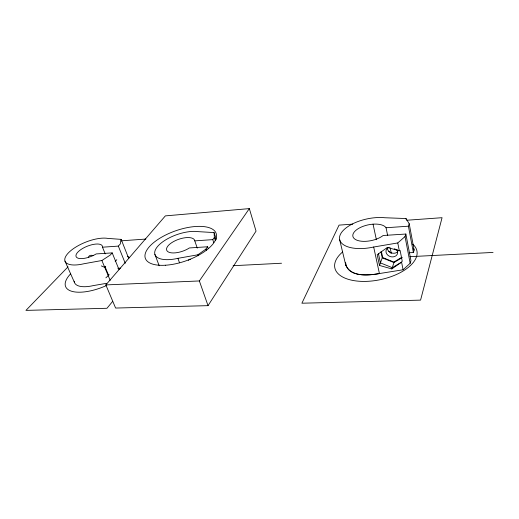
<?xml version="1.0" encoding="UTF-8"?>
<svg xmlns="http://www.w3.org/2000/svg" width="519" height="519" viewBox="0 0 519 519"><rect width="100%" height="100%" fill="white"/><g stroke="black" fill="none" stroke-linecap="round" stroke-linejoin="round"><path stroke-width="0.78" d="M405.858 234.037L405.028 236.573L397.768 242.944L373.68 247.012A31.049 14.441 -12.1 0 1 340.055 235.185A31.049 14.441 -12.1 0 1 384.923 217.746L406.014 218.551L409.219 223.78L408.421 226.206L386.052 227.744A17.263 8.025 -12.1 0 0 361.762 226.855A17.263 8.025 -12.1 0 0 356.793 240.154A17.263 8.025 -12.1 0 0 383.152 235.496L405.858 234.037L410.951 260.648L410.159 263.276L403.088 269.77L379.421 273.552C368.918 275.446 347.094 277.633 345.641 262.653M112.208 252.896L110.229 255.082L101.886 260.512L83.819 263.775A26.028 10.036 -21.9 0 1 68.242 253.051A26.028 10.036 -21.9 0 1 107.712 238.39L121.154 239.376L120.259 244.001L118.345 246.11L102.477 247.2A14.149 5.456 -21.9 0 0 87.263 246.22A14.149 5.456 -21.9 0 0 76.741 257.476A14.149 5.456 -21.9 0 0 96.19 253.927L112.208 252.896L119.039 269.679M409.134 252.766L413.384 252.539L414.136 250.022L409.219 223.78M391.839 268.939L401.57 262.127L402.244 261.219L400.104 250.411L399.325 250.8L387.395 247.427L377.196 254.751L379.499 265.449L391.839 268.939L393.96 262.556L402.277 257.56M379.499 265.449L382.237 257.826L380.952 251.767M208.028 305.652L256.042 231.111L249.334 208.612L165.353 215.885L105.85 284.912L115.607 308.052L208.028 305.652L199.361 280.954L249.334 208.612M216.099 238.734L214.075 232.583L198.323 231.643A27.28 11.541 -19.4 0 0 156.998 247.213A27.28 11.541 -19.4 0 0 177.913 258.332L197.849 254.81L205.946 249.075L207.606 246.772L208.113 248.257M207.606 246.772L189.422 247.939A14.83 6.273 -19.4 0 1 168.02 251.773A14.83 6.273 -19.4 0 1 176.979 239.94A14.83 6.273 -19.4 0 1 194.774 240.868L212.764 239.635L214.366 237.417L214.075 232.583M112.636 301.403L106.972 308.28L25.95 310.388L68.054 266.824M109.23 274.733L105.876 277.834M115.173 261.524L116.781 259.708M105.714 266.292L104.747 267.376L101.296 265.89M188.416 260.33L189.798 259.182L190.46 259.364M401.777 257.294L393.856 262.056L382.685 257.547L381.374 251.339M106.596 283.316L93.238 285.612A25.619 10.568 -22.3 0 1 74.217 281.214M120.862 240.855L145.82 239.058M352.725 224.137L339.043 225.123L301.896 303.213L420.572 300.125L442.065 217.695L406.649 220.251M117.839 268.304L120.453 268.167M233.135 265.709L281.538 263.237M409.958 256.678L493.05 252.429M105.85 284.912L199.361 280.954M394.297 248.789L399.325 250.8L397.768 242.944M382.237 257.826L393.96 262.556M215.126 238.578L216.189 239.694M413.325 248.627L413.526 248.977M413.734 249.328L414.136 250.022M64.985 261.115L74.477 282.485M105.13 266.948L108.653 275.401M101.886 260.512L110.158 280.338M102.477 247.2L105.221 253.856M118.345 246.11L125.248 263.321M121.154 239.376L128.783 258.611M339.666 239.759L345.803 265.358C351.603 277.321 368.464 275.466 379.421 273.552L373.68 247.012M154.896 254.368L159.177 265.747M177.913 258.332L179.516 262.776M197.849 254.81L198.167 255.737M194.774 240.868L197.265 248.108M205.946 249.075L206.452 250.567M212.764 239.635L213.737 242.574M214.366 237.417L215.333 240.349M378.461 253.746L380.421 262.886L392.254 267.674L401.57 262.127L403.088 269.77M373.057 224.163L376.379 239.726M386.052 227.744L387.622 235.418M390.165 247.848L391.255 253.181M405.028 236.573L410.159 263.276M406.014 218.551L406.215 219.628M408.421 226.206L413.384 252.539M345.589 263.561L345.803 265.358M88.425 257.593A4.814 3.335 40.7 0 1 93.024 255.653M106.693 285.431A35.24 14.538 -22.3 0 1 71.46 291.204A35.24 14.538 -22.3 0 1 70.467 274.019M127.291 256.256A35.24 14.538 -22.3 0 1 129.212 257.599M412.689 244.138A41.922 20.799 -11.7 0 1 400.019 272.767A41.922 20.799 -11.7 0 1 346.562 278.742A41.922 20.799 -11.7 0 1 342.611 251.968M397.814 251.605A5.904 4.859 16.7 0 1 391.274 252.844A5.904 4.859 16.7 0 1 387.239 247.764M388.718 251.423A16.939 8.395 -11.7 0 1 390.989 253.201M396.821 249.84A5.949 4.879 16.9 0 1 394.719 256.516A5.949 4.879 16.9 0 1 386.636 253.778A5.949 4.879 16.9 0 1 389.231 247.265M165.613 265.222A37.53 15.881 -19.4 0 0 216.397 234.341A37.53 15.881 -19.4 0 0 160.209 238.013A37.53 15.881 -19.4 0 0 165.613 265.222"/></g></svg>
